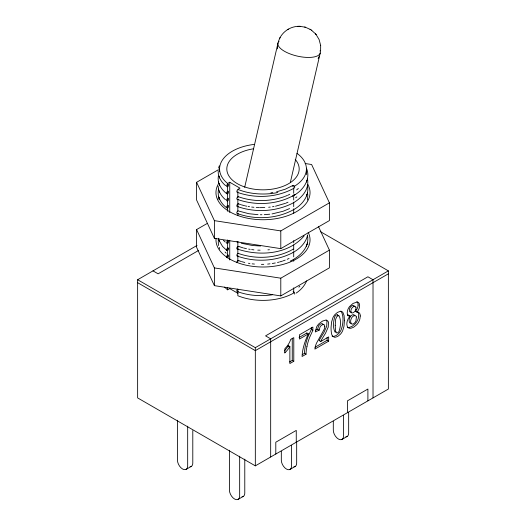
<?xml version="1.0" encoding="UTF-8"?>
<svg xmlns="http://www.w3.org/2000/svg" width="526" height="526" viewBox="0 0 526 526"><rect width="100%" height="100%" fill="white"/><g stroke="black" fill="none" stroke-linecap="round" stroke-linejoin="round"><path stroke-width="0.79" d="M302.312 354.59L304.515 353.314L304.593 351.237A39.351 22.717 -60 0 1 305.402 345.72A38.865 22.44 -60 0 1 307.98 336.732L311.333 329.388L311.333 327.382M308.394 333.865A40.673 23.479 -60 0 0 303.929 345.51A36.432 21.033 -60 0 0 302.088 356.49L306.047 354.202L306.125 352.124A39.351 22.717 -60 0 1 306.941 346.601M360.251 316.021L359.909 318.835A8.166 4.714 -60 0 1 358.666 321.965A8.626 4.984 -60 0 1 358.219 322.727A8.278 4.78 -60 0 1 356.648 324.785L354.031 326.929A14.176 8.186 -60 0 1 352.985 327.514L351.118 328.198A9.179 5.299 -60 0 1 348.771 328.04L348.087 327.599A7.555 4.359 -60 0 1 347.272 326.449L346.89 324.766A10.711 6.181 -60 0 1 346.858 323.707A8.501 4.912 -60 0 1 347.653 319.979A6.759 3.899 -60 0 1 349.027 317.48L350.191 316.054L348.659 315.166L347.462 315.1M277.452 46.584L277.426 48.892M315.449 330.275L317.651 329.243L318.506 326.061A3.537 2.045 -60 0 1 319.637 324.72L320.347 324.194A6.095 3.518 -60 0 1 320.814 323.931L321.636 323.648A3.228 1.867 -60 0 1 323.043 324.43M326.146 320.058A7.239 4.182 -60 0 1 326.962 321.61L326.685 326.258L324.023 332.248A46.84 27.043 -60 0 1 323.293 333.477L320.577 337.896A26.714 15.425 -60 0 0 320.242 338.468L320.15 338.626A8.534 4.925 -60 0 0 319.946 339.007A9.593 5.536 -60 0 0 319.19 340.611L320.728 341.499A9.593 5.536 -60 0 1 321.485 339.895A8.534 4.925 -60 0 1 321.688 339.513L321.78 339.355A26.714 15.425 -60 0 1 322.116 338.783L324.831 334.365A46.84 27.043 -60 0 0 325.561 333.136L328.224 327.146L328.494 322.497A7.239 4.182 -60 0 0 327.685 320.945L326.922 320.393A7.758 4.478 -60 0 0 325.699 320.11L322.497 321.077L318.999 323.7A9.297 5.372 -60 0 0 317.48 325.535A6.47 3.735 -60 0 0 316.645 326.922L315.271 331.965L319.19 330.131L320.045 326.948A3.537 2.045 -60 0 1 321.169 325.601L321.886 325.075A6.095 3.518 -60 0 1 322.346 324.818L323.168 324.535A3.228 1.867 -60 0 1 324.575 325.318L324.746 326.567M218.382 176C217.06 182.982 221.341 189.702 226.785 193.706M320.617 50.937L320.669 45.46M218.159 199.315L218.54 196.566M307.454 200.051L307.815 195.08L307.421 192.601M218.625 189.117C216.751 195.994 220.611 203.049 225.956 207.237M218.763 238.252L218.251 240.993L218.448 245.537M355.819 309.308L355.944 308.479A5.444 3.143 -60 0 0 355.951 307.973L355.911 307.539M218.349 183.449L218.691 181.943M244.682 187.289L278.037 42.869M290.345 182.41L320.196 53.152M307.592 234.918C306.06 242.9 299.636 248.903 292.772 252.671M218.573 168.07L219.289 165.835M278.458 41.324L279.74 38.234M318.493 57.781L319.052 56.598M306.619 280.904C304.561 285.947 300.701 290.096 296.197 293.081M349.829 317.526L349.922 317.329A3.209 1.854 -60 0 1 350.875 315.975L351.657 315.324A5.424 3.136 -60 0 1 352.17 315.015L352.473 314.87A3.833 2.209 -60 0 1 353.998 314.85A4.215 2.433 -60 0 1 354.767 315.896M279.839 38.05C283.475 30.791 291.476 26.044 299.583 26.313M279.497 38.72L280.095 37.543M318.138 58.478L318.736 57.295M299.057 337.501L306.882 332.984L308.414 333.872L299.478 339.033L299.478 334.799L312.871 327.067L312.871 330.275L309.518 337.62A38.865 22.44 -60 0 0 306.928 346.608M304.14 235.858C288.268 254.689 259.2 256.478 237.173 248.976M348.041 315.87L348.659 315.166M298.853 287.203L299.879 286.197M296.657 189.906L298.36 188.459M295.625 197.769L296.868 196.855M292.377 196.159C302.437 191.411 311.451 179.55 306.428 168.182M293.981 209.44C302.174 204.864 309.498 195.863 307.526 185.941M293.225 249.068L291.424 250.179M288.406 29.127L287.459 29.693M292.956 185.435L285.329 189.176L276.591 191.806M295.342 194.41C278.155 204.818 256.083 206.008 237.311 199.38M305.133 163.514L311.609 164.513L329.407 202.852L329.407 220.578L280.792 248.647L214.391 238.37L196.593 200.031L196.593 182.305L218.435 169.701M227.613 211.288L227.613 183.469L229.737 182.239L239.974 188.15L237.844 189.38A43.421 25.07 0 0 0 277.807 192.509M318.454 226.528L329.407 250.12L329.407 267.846L280.792 295.914L214.391 285.644L196.593 247.305L196.593 229.579L207.165 223.478M320.308 231.571L388.366 270.87L388.366 389.043L255.327 465.858L137.634 397.906L137.634 279.733L197.046 245.432M198.611 250.435L158.102 273.822L152.981 270.87M196.593 182.305L214.391 220.644L280.792 230.921L329.407 202.852M224.701 287.111A43.421 25.07 0 0 0 227.613 289.826L229.737 288.596L237.93 293.324M196.593 229.579L214.391 267.918L280.792 278.188L329.407 250.12M137.634 279.733L255.327 347.679L388.366 270.87M388.366 273.822L255.327 350.638L137.634 282.686M319.197 340.611L319.69 340.322M320.728 341.499L328.665 336.916L328.665 341.144L314.89 349.1A13.525 7.811 -60 0 1 316.244 343.794A12.815 7.397 -60 0 1 316.553 343.057L323.931 329.809A6.286 3.629 -60 0 0 324.792 326.547M289.563 361.947L292.259 360.395L293.791 361.277L293.791 337.646L290.615 339.48A9.764 5.641 -60 0 1 288.971 343.353L288.149 344.681A23.045 13.308 -60 0 1 287.051 346.226L284.822 348.804L284.822 352.893M315.081 347.219L327.126 340.263L328.665 341.144M293.791 361.277L289.872 363.538L289.872 346.562L288.34 345.674A19.278 11.131 -60 0 1 284.349 350.934M186.178 469.343L191.293 466.391M238.166 499.365L243.282 496.406M290.056 469.402L295.171 466.45M342.045 439.388L347.16 436.435M293.725 209.585C276.729 219 255.518 220.006 237.325 213.563M292.969 188.781C276.433 197.539 256.169 198.598 238.495 192.74M290.352 261.047C299.899 256.681 309.735 247.167 307.519 235.72M290.812 250.488C274.756 258.588 255.255 259.371 238.35 253.447M292.495 252.815C275.683 261.527 255.103 262.428 237.338 256.103M287.939 195.185L289.78 194.278M289.596 208.579L283.06 211.274L272.047 213.924M354.005 315.758L353.702 315.896A5.424 3.136 -60 0 0 353.189 316.205L352.407 316.862A3.209 1.854 -60 0 0 351.46 318.217L351.368 318.408A5.339 3.084 -60 0 0 350.632 321.36L350.98 323.214A4.129 2.38 -60 0 0 351.493 323.838L351.71 323.957A3.873 2.236 -60 0 0 353.294 323.852A4.649 2.683 -60 0 0 353.906 323.49A3.767 2.176 -60 0 0 355.55 321.662L355.648 321.478A3.748 2.163 -60 0 0 356.003 320.702L356.345 316.935M287.163 259.298L289.07 258.457M286.078 203.043L288.005 202.208M353.991 306.441L353.597 306.619A5.273 3.044 -60 0 0 353.17 306.875L352.775 307.171A3.307 1.913 -60 0 0 350.927 310.425L350.901 310.905A5.464 3.156 -60 0 0 350.914 311.399L351.033 312.089M285.316 196.257L287.281 195.455M283.185 260.843L285.21 260.1M285.434 203.319L275.519 206.205M284.658 196.527C269.864 201.774 253.19 202.017 238.377 196.724M279.674 261.922L282.508 261.087M349.586 327.31L351.447 326.633A14.176 8.186 -60 0 0 352.499 326.041L355.116 323.898A8.278 4.78 -60 0 0 356.687 321.846A8.626 4.984 -60 0 0 357.134 321.077A8.166 4.714 -60 0 0 358.37 317.947L358.712 315.133A7.574 4.372 -60 0 0 357.871 312.128M277.498 262.474L278.964 262.132M272.264 263.513L275.289 262.987M272.501 206.744L274.02 206.494M270.897 192.818L272.816 192.529M269.726 214.214L264.269 214.68M272.218 294.81C260.515 296.467 248.311 295.678 237.187 291.522M267.649 264.098L269.963 263.822M268.668 207.257L270.213 207.086M267.905 249.863L269.457 249.725M358.134 305.021A6.568 3.794 -60 0 1 355.333 311.346L355.727 311.293M355.32 311.32L357.259 312.181M350.191 316.054L349.001 315.988A5.674 3.274 -60 0 1 347.936 315.324A6.529 3.774 -60 0 1 347.232 312.885L347.397 311.228A6.753 3.899 -60 0 1 348.297 308.578L348.85 307.585A6.831 3.945 -60 0 1 349.501 306.619L353.064 303.43L357.101 302.062A7.029 4.057 -60 0 1 357.996 302.299L358.548 302.66A6.733 3.886 -60 0 1 359.462 304.258L359.593 305.1A8.515 4.918 -60 0 1 359.613 305.935A6.568 3.794 -60 0 1 356.871 312.234M264.788 207.553L260.107 207.652M297.696 26.346L298.084 26.333M298.433 26.32L298.814 26.3M260.35 214.746L261.915 214.72M261.409 264.368L263.75 264.341M257.773 250.139L260.107 250.179M299.925 26.32L305.409 27.234L310.531 29.568M299.195 26.3L300.307 26.333M260.607 245.997L252.579 245.524L241.289 243.255M258.01 214.661L248.844 213.714L239.133 211.15M256.234 207.5L259.331 207.652M252.151 263.842L254.439 264.065M251.658 207.06L253.94 207.303M251.658 249.574L253.92 249.857M248.423 263.27L249.916 263.5M248.094 206.488L249.521 206.718M248.68 249.107L250.146 249.377M245.333 205.89L246.714 206.192M243.656 248.009L246.477 248.699M304.672 27.03L305.409 27.234M242.091 261.751L244.814 262.5M241.335 204.818L244.643 205.738M242.953 247.831L238.521 246.392M238.534 203.858L240.638 204.575M238.515 260.574L241.408 261.56M237.154 206.429C254.097 212.504 273.494 211.873 289.938 204.522C299.787 200.169 310.07 190.274 307.394 178.511M332.103 336.081L332.636 336.265A7.975 4.603 -60 0 0 334.128 336.285L335.851 335.647A11.289 6.516 -60 0 0 336.956 334.99L338.889 333.306A7.39 4.267 -60 0 0 340.223 331.544L340.46 331.156A8.258 4.767 -60 0 0 341.144 329.815C343.176 324.128 343.991 317.224 341.381 311.622A8.804 5.082 -60 0 0 340.907 311.109M337.482 314.824L338.251 315.929M317.651 329.243L319.19 330.131M311.333 329.388L312.871 330.275M304.515 353.314L306.047 354.202M311.32 30.081L315.705 34.019M310.011 29.232L311.806 30.39M356.838 301.641L357.009 301.773A6.733 3.886 -60 0 1 357.923 303.37L358.055 304.212A8.515 4.918 -60 0 1 358.081 305.047M226.805 250.448L222.551 246.444L218.961 240.297M225.292 242.085L223.425 240.323M225.641 185.678C221.255 182.035 217.83 176.664 218.172 170.786M225.516 199.755C221.505 196.369 218.323 191.582 218.145 186.204M225.049 252.026L226.173 253.21M315.922 34.289L319.085 39.496L320.682 45.565M315.422 33.684L316.192 34.604M323.03 324.443L323.142 324.844M307.467 242.368L307.809 244.846M373.019 397.906L373.019 279.733L367.898 276.781L265.558 335.864L270.673 338.816L270.673 456.995M367.898 400.858L367.898 389.043L347.43 400.858L347.43 412.68M348.659 412.443L348.659 433.122A7.239 4.175 60 0 1 345.891 436.771M343.544 415.395L343.544 436.074A7.239 4.175 60 0 1 338.422 439.032A7.239 4.175 60 0 1 333.306 430.169L333.306 421.306M327.126 337.35L327.126 340.263M306.421 168.945L306.421 174.671M306.421 180.398L306.421 182.035M306.421 194.304L306.421 195.942M306.421 244.215L306.421 246.668M296.671 442.458L296.671 463.136A7.239 4.175 60 0 1 293.902 466.792M296.263 442.221L296.263 430.406L275.795 442.221L275.795 454.037M293.705 188.15L293.705 193.318M293.705 194.798L293.705 199.965M293.705 202.181L293.705 206.613M293.705 208.829L293.705 213.26M293.705 240.586L293.705 242.802M293.705 245.017L293.705 250.192M293.705 251.665L293.705 256.839M293.705 259.791L293.705 261.271M293.705 287.86L293.705 293.028A43.421 25.07 0 0 1 237.844 295.737L237.844 289.188M292.259 338.238L292.259 360.395M291.555 445.41L291.555 466.095A7.239 4.175 60 0 1 286.433 469.047A7.239 4.175 60 0 1 281.318 460.184L281.318 451.321M288.34 345.674L288.34 346.733M280.792 230.921L280.792 248.647M280.792 278.188L280.792 295.914M255.327 347.679L255.327 465.858M244.781 459.119L244.781 493.092A7.239 4.175 60 0 1 242.019 496.748M239.665 456.167L239.665 496.051A7.239 4.175 60 0 1 234.55 499.003A7.239 4.175 60 0 1 229.435 490.14L229.435 450.256M237.844 191.832L237.844 197.559M237.844 199.196L237.844 211.465M237.844 213.102L237.844 215.555M237.844 241.736L237.844 254.012M237.844 255.643L237.844 261.369M229.737 182.239L229.737 212.511M229.737 240.329L229.737 259.962M227.613 239.922L227.613 257.918M227.613 287.374L227.613 289.826M219.579 168.859L219.579 171.318M219.579 176.223L219.579 177.86M219.579 183.587L219.579 185.224M219.579 190.951L219.579 192.588M219.579 197.493L219.579 199.13M219.579 240.04L219.579 241.677M219.579 247.404L219.579 249.035M214.391 220.644L214.391 238.37M214.391 267.918L214.391 285.644M192.792 430.584L192.792 463.077A7.239 4.175 60 0 1 190.031 466.733M187.677 426.152L187.677 466.036A7.239 4.175 60 0 1 182.561 468.988A7.239 4.175 60 0 1 177.446 460.125L177.446 420.241M307.822 184.343A47.038 27.155 0 0 1 263 219.736A47.038 27.155 0 0 1 218.178 184.343M308.17 232.275A47.038 27.155 0 0 1 268.424 266.827A47.038 27.155 0 0 1 216.028 238.442M320.064 50.713A21.711 8.291 13 0 1 297.321 56.104A21.711 8.291 13 0 1 279.056 41.298M296.973 153.336A43.421 25.07 0 0 1 293.705 186.671M227.613 183.469A43.421 25.07 0 0 1 254.104 144.407M295.198 159.411A36.182 20.889 0 0 1 277.261 188.144A36.182 20.889 0 0 1 228.843 175.842A36.182 20.889 0 0 1 253.44 148.799M238.002 213.313A1.473 0.848 -60 0 1 236.838 212.451A1.473 0.848 -60 0 1 238.528 210.919M237.989 291.305A1.453 0.835 -60 0 1 236.812 290.917A1.453 0.835 -60 0 1 237.818 289.05M226.765 257.49A1.447 0.835 -60 0 1 227.442 255.281A1.447 0.835 -60 0 1 228.619 256.037A1.447 0.835 -60 0 1 227.008 257.641M236.845 262.711A1.46 0.842 -60 0 1 237.568 260.883A1.46 0.842 -60 0 1 238.824 260.922M226.594 250.087A1.447 0.835 -60 0 1 227.35 248.252A1.447 0.835 -60 0 1 228.58 248.364M228.632 248.404A1.447 0.835 -60 0 1 227.876 250.231A1.447 0.835 -60 0 1 226.64 250.12M237.923 255.912A1.453 0.842 -60 0 1 236.878 254.939A1.453 0.842 -60 0 1 238.554 253.506M238.022 248.745A1.447 0.835 -60 0 1 236.845 248.522A1.447 0.835 -60 0 1 237.568 246.701A1.447 0.835 -60 0 1 238.817 246.747M237.969 241.697A1.453 0.842 -60 0 1 236.95 241.69M238.002 206.225A1.46 0.842 -60 0 1 236.884 205.271A1.46 0.842 -60 0 1 238.64 203.924M238.048 199.098A1.453 0.842 -60 0 1 236.851 198.309A1.453 0.842 -60 0 1 238.534 196.777M293.081 291.739A1.447 0.809 58.4 0 1 294.369 292.574A1.447 0.809 58.4 0 1 294.599 294.133M292.726 186.421A1.447 0.809 58.4 0 1 293.482 185.422A1.447 0.809 58.4 0 1 294.718 187.151A1.447 0.809 58.4 0 1 293.732 187.835M237.995 192.049A1.447 0.835 -60 0 1 236.891 191.083A1.447 0.835 -60 0 1 238.64 189.755M289.885 346.568A19.278 11.131 -60 0 1 284.816 352.88M306.513 333.681A40.673 23.479 -60 0 1 306.862 332.978M337.488 314.811A2.788 1.611 -60 0 0 334.963 316.277C333.32 321.07 332.662 327.488 334.97 332.005A2.801 1.617 -60 0 0 335.877 331.972M354.353 306.369A3.307 1.913 -60 0 0 352.328 305.599L352.058 305.738A5.273 3.044 -60 0 0 351.638 305.987L351.112 306.395A3.287 1.9 -60 0 0 349.402 309.538L349.369 310.018A5.464 3.156 -60 0 0 349.376 310.511L349.494 311.201A3.235 1.867 -60 0 0 351.085 312.023M349.836 317.526A5.339 3.084 -60 0 0 349.1 320.472L349.442 322.326A4.129 2.38 -60 0 0 349.954 322.951L350.178 323.076A3.873 2.236 -60 0 0 351.039 323.188M355.754 311.201A7.574 4.372 -60 0 1 356.319 311.247M349.586 327.31A9.179 5.299 -60 0 1 347.502 327.251M357.292 312.089A7.574 4.372 -60 0 1 360.297 315.995M351.013 312.109A3.202 1.848 -60 0 0 352.742 312.871L353.137 312.707A5.201 3.005 -60 0 0 353.696 312.385L353.965 312.194A3.268 1.887 -60 0 0 355.852 309.301M353.998 306.415A3.301 1.907 -60 0 1 355.931 307.519M354.011 315.705A4.044 2.334 -60 0 1 356.326 316.954M335.233 325.246L335.47 330.709L336.502 332.892A2.801 1.617 -60 0 0 339.027 331.426C340.67 326.639 341.321 320.229 339.02 315.712A2.788 1.611 -60 0 0 336.495 317.165L335.673 319.367A9.895 5.714 -60 0 0 335.542 320.097L335.233 325.246M344.458 320.439L343.951 326.482L342.676 330.703A8.258 4.767 -60 0 1 341.992 332.044L341.755 332.432A7.39 4.267 -60 0 1 340.427 334.188L338.488 335.871A11.289 6.516 -60 0 1 337.39 336.535L335.667 337.166A7.975 4.603 -60 0 1 334.174 337.153C331.176 336.193 331.341 332.281 331.091 329.736A47.465 27.405 -60 0 1 331.071 327.297L331.571 322.103L332.846 317.888A8.265 4.773 -60 0 1 333.53 316.547L333.767 316.159A7.39 4.267 -60 0 1 335.095 314.403L337.39 312.483L340.131 311.359A7.476 4.313 -60 0 1 341.768 311.556L342.229 311.826A8.804 5.082 -60 0 1 342.919 312.51L344.07 315.521L344.458 320.439M227.837 200.643A1.46 0.842 -60 0 0 228.369 198.368A1.46 0.842 -60 0 0 226.627 199.821A1.46 0.842 -60 0 0 227.837 200.643M227.857 243.163A1.447 0.835 -60 0 0 228.35 240.908A1.447 0.835 -60 0 0 226.627 242.394A1.447 0.835 -60 0 0 227.857 243.163M227.811 207.744A1.447 0.835 -60 0 0 228.35 205.482A1.447 0.835 -60 0 0 226.621 206.915A1.447 0.835 -60 0 0 227.811 207.744M227.83 193.555A1.453 0.842 -60 0 0 228.369 191.286A1.453 0.842 -60 0 0 226.634 192.726A1.453 0.842 -60 0 0 227.83 193.555M227.83 186.46A1.447 0.835 -60 0 0 228.369 184.199A1.447 0.835 -60 0 0 226.634 185.632A1.447 0.835 -60 0 0 227.83 186.46"/></g></svg>
